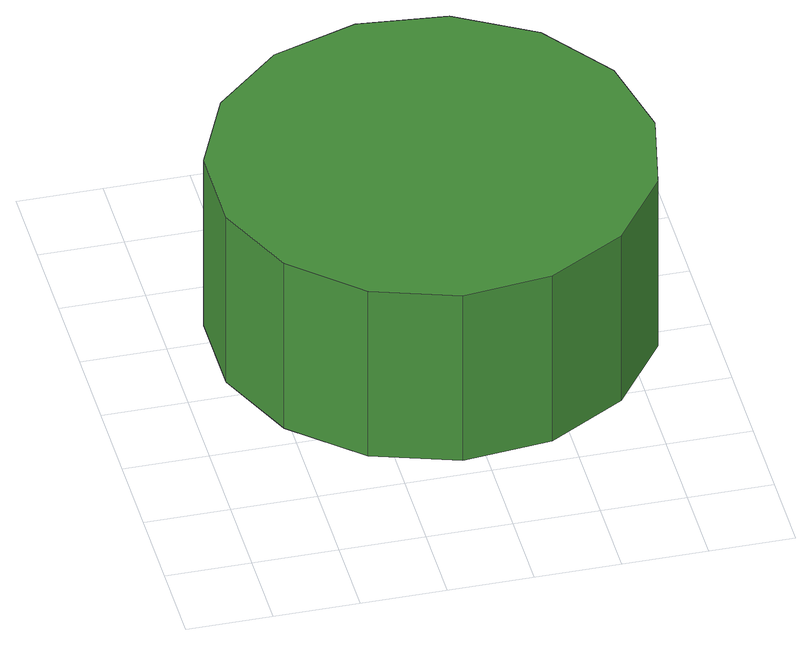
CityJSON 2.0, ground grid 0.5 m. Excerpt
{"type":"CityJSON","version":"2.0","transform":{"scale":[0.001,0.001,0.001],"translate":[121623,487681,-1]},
"CityObjects":{
"tree1":{"type":"SolitaryVegetationObject","attributes":{"function":"something"},"geometry":[{"type":"MultiSurface","lod":"1","boundaries":[[[0,1,2,3,4,5,6,7,8,9,10,11,12,13,14]],[[15,16,17,18,19,20,21,22,23,24,25,26,27,28,29]],[[0,29,28,1]],[[1,28,27,2]],[[2,27,26,3]],[[3,26,25,4]],[[4,25,24,5]],[[5,24,23,6]],[[6,23,22,7]],[[7,22,21,8]],[[8,21,20,9]],[[9,20,19,10]],[[10,19,18,11]],[[11,18,17,12]],[[12,17,16,13]],[[13,16,15,14]],[[14,15,29,0]]]}]}
},
"vertices":[
[2774,1896,1948],[2664,2415,1948],[2351,2845,1948],[1891,3111,1948],[1363,3166,1948],[858,3002,1948],[463,2647,1948],[247,2161,1948],[247,1630,1948],[463,1145,1948],[858,789,1948],[1363,625,1948],[1891,680,1948],[2351,946,1948],[2664,1376,1948],[2664,1376,785],[2351,946,785],[1891,680,785],[1363,625,785],[858,789,785],[463,1145,785],[247,1630,785],[247,2161,785],[463,2647,785],[858,3002,785],[1363,3166,785],[1891,3111,785],[2351,2845,785],[2664,2415,785],[2774,1896,785]
]}
